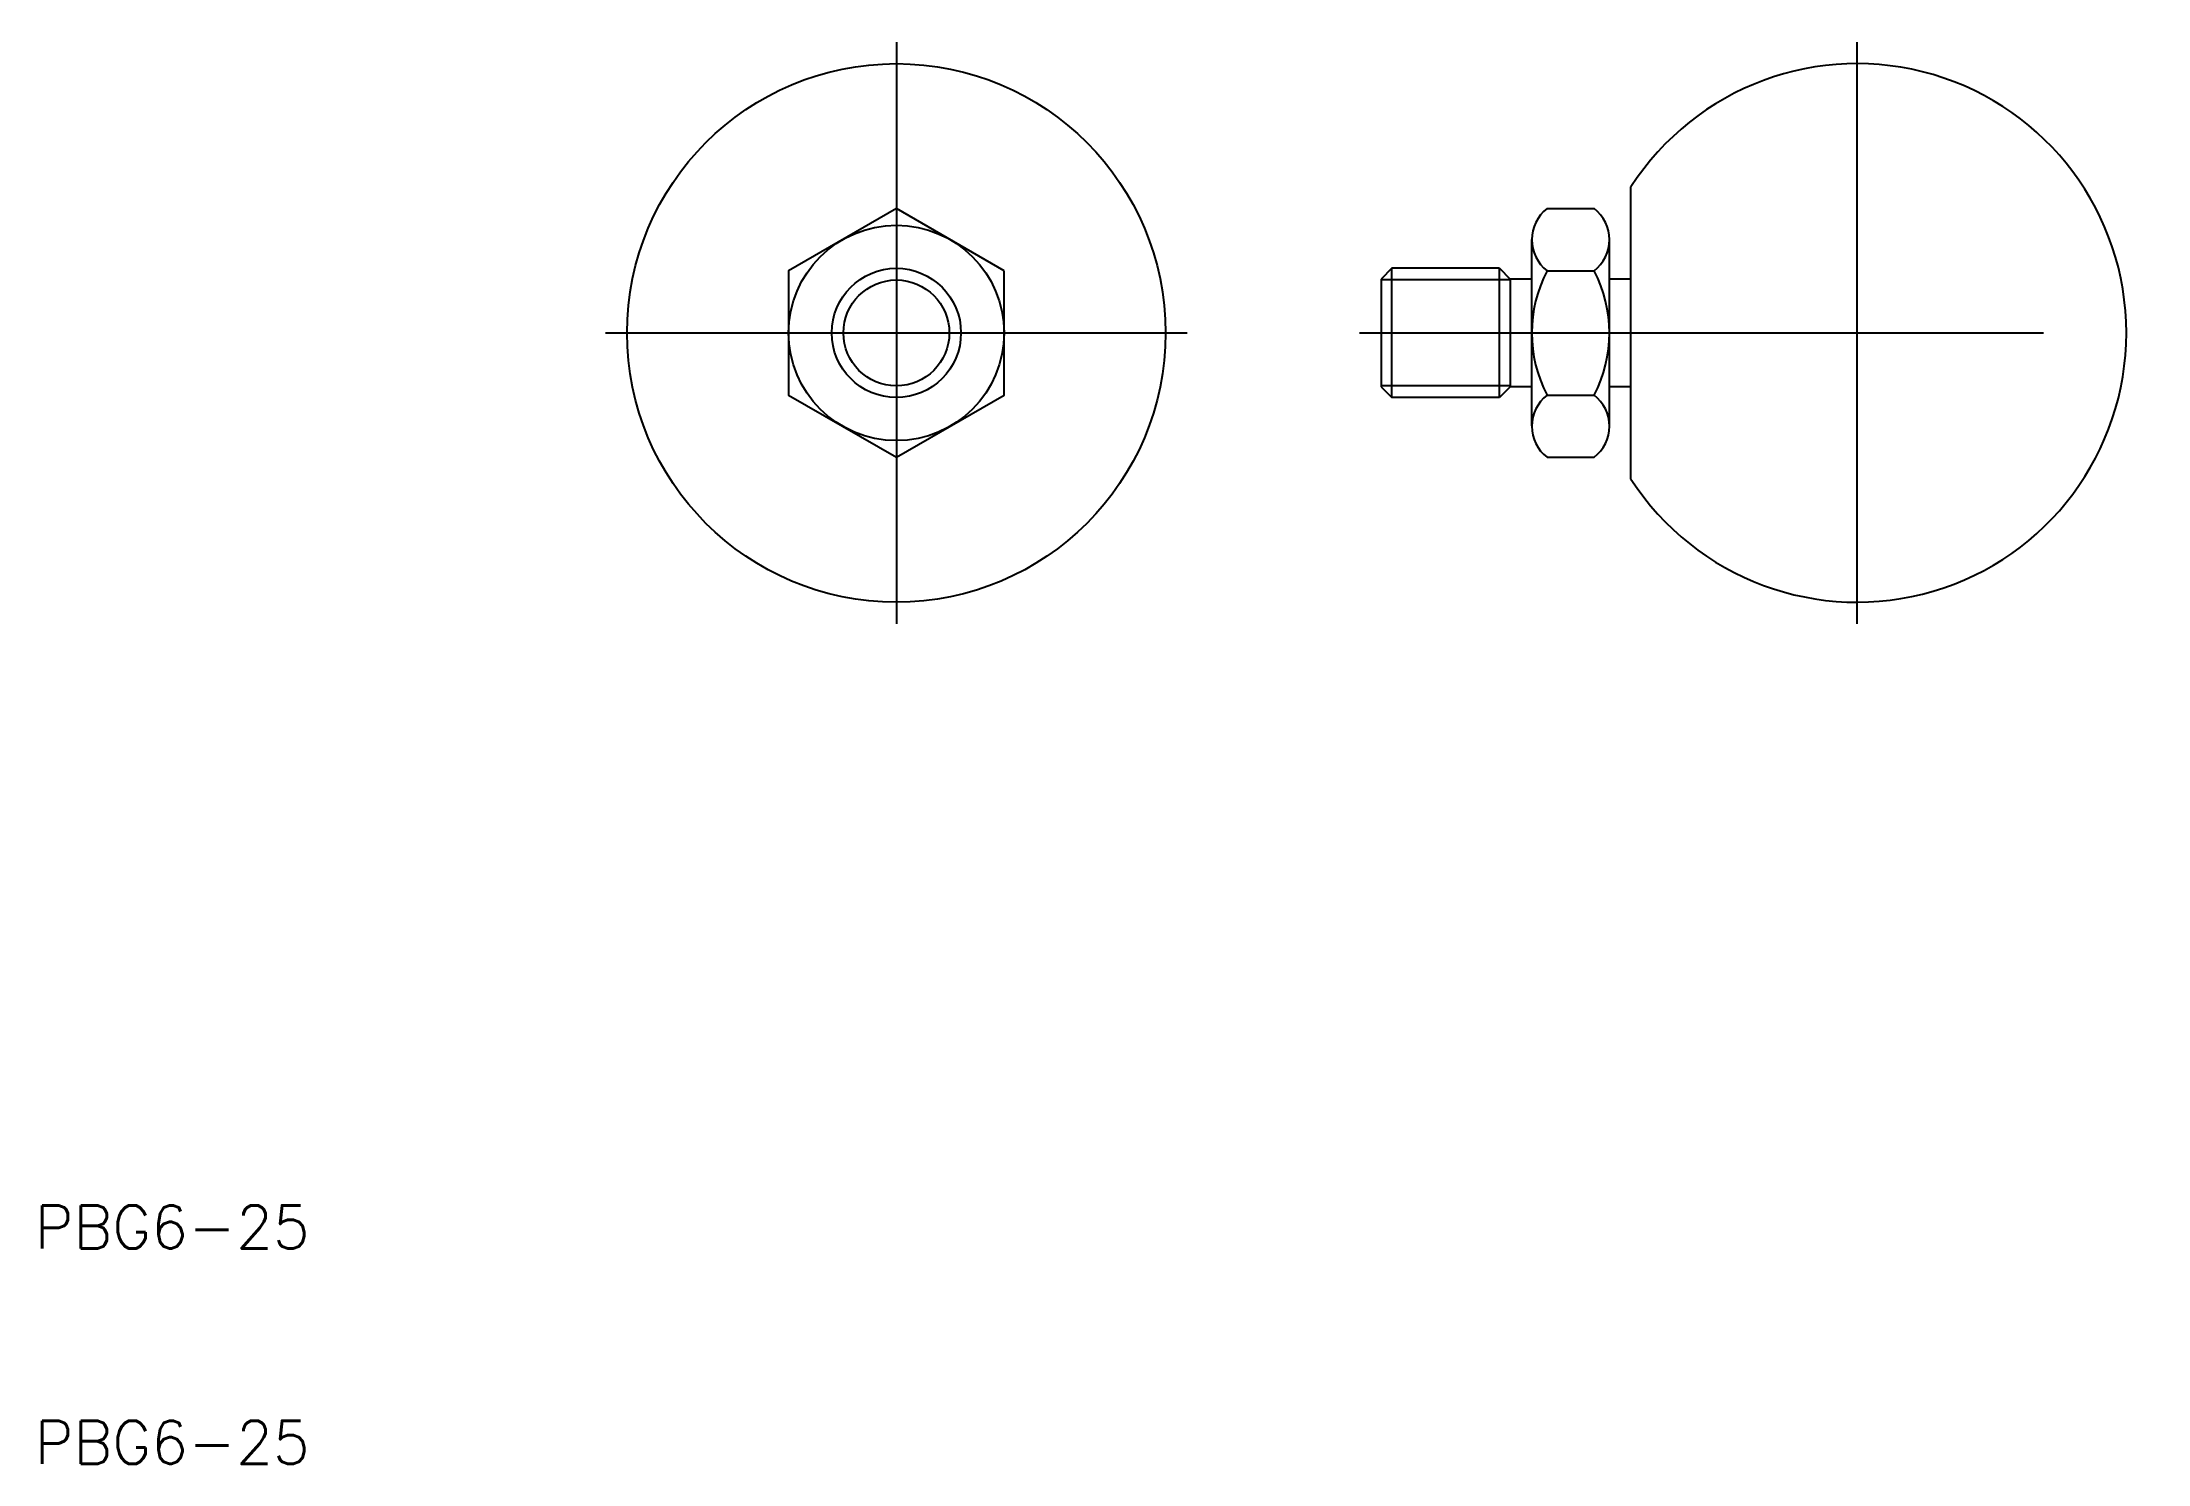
# Model space of a CAD drawing. Extents: x 10.3 to 108.1, y 10 to 76.
import ezdxf

# ---------------------------------------------------------------- set-up
doc = ezdxf.new("R2010")
doc.units = 0
doc.linetypes.add('CENTER', pattern=[50.8, 31.75, -6.35, 6.35, -6.35])
doc.layers.get('0').update_dxf_attribs({"linetype": 'CONTINUOUS'})
doc.layers.add('CENTER', color=1, linetype='CENTER')
doc.styles.get("Standard").update_dxf_attribs({"font": 'txt.shx'})

msp = doc.modelspace()

# ---------------------------------------------------------------- linework, layer by layer
at = {"color": 7, "linetype": 'CONTINUOUS'}
for p, q in [((84.1, 55.718), (84.1, 69.282)), ((80.21, 68.273), (82.39, 68.273)), ((79.5, 58.18), (79.5, 66.843)), ((83.1, 58.18), (83.1, 66.843)), ((73, 65.5), (72.5, 65)), ((78, 65.5), (73, 65.5)), ((73, 59.5), (73, 65.5)), ((78, 59.5), (78, 65.5)), ((78, 65.5), (78.5, 65)), ((72.5, 65), (72.5, 60)), ((78.5, 65), (78.5, 60)), ((79.5, 65), (78.5, 65)), ((80.21, 65.387), (82.39, 65.387)), ((84.1, 65), (83.1, 65)), ((72.5, 60), (73, 59.5)), ((78.5, 60), (78, 59.5)), ((79.5, 60), (78.5, 60)), ((84.1, 60), (83.1, 60)), ((78, 59.5), (73, 59.5)), ((80.21, 59.613), (82.39, 59.613)), ((80.21, 56.726), (82.39, 56.726))]:
    msp.add_line(p, q, dxfattribs=at)
at = {"color": 3, "linetype": 'CONTINUOUS'}
for p, q in [((78.5, 64.958), (72.5, 64.958)), ((78.5, 60.041), (72.5, 60.041))]:
    msp.add_line(p, q, dxfattribs=at)
at = {"color": 7, "linetype": 'CONTINUOUS'}
msp.add_lwpolyline([(55, 65.387), (50, 68.273), (45, 65.387), (45, 59.613), (50, 56.726), (55, 59.613)], close=True, dxfattribs=at)
for radius in [12.5, 5, 3]:
    msp.add_circle((50, 62.5), radius, dxfattribs=at)
at = {"color": 3, "linetype": 'CONTINUOUS'}
msp.add_circle((50, 62.5), 2.458, dxfattribs=at)
at = {"color": 7, "linetype": 'CONTINUOUS'}
for centre, radius, start, end in [((94.6, 62.5), 12.5, 212.85988, 147.14012), ((81.327, 66.83), 1.827, 127.81947, 232.18053), ((81.273, 66.83), 1.827, 307.81947, 52.18053), ((85.747, 62.5), 6.247, 152.4759, 207.52413), ((76.853, 62.5), 6.247, 332.47587, 27.5241), ((81.327, 58.17), 1.827, 127.81947, 232.18053), ((81.273, 58.17), 1.827, 307.81947, 52.18053)]:
    msp.add_arc(centre, radius, start, end, dxfattribs=at)
at = {"layer": 'CENTER', "color": 1, "linetype": 'CENTER'}
for p, q in [((50, 76), (50, 49)), ((94.6, 49), (94.6, 76)), ((36.5, 62.5), (63.5, 62.5)), ((71.5, 62.5), (108.1, 62.5))]:
    msp.add_line(p, q, dxfattribs=at)

# ---------------------------------------------------------------- texts
at = {"color": 7, "linetype": 'CONTINUOUS'}
for p in [(10, 20), (10, 10)]:
    msp.add_text('PBG6-25', height=2, dxfattribs=at).set_placement(p)

doc.saveas('drawing.dxf')
